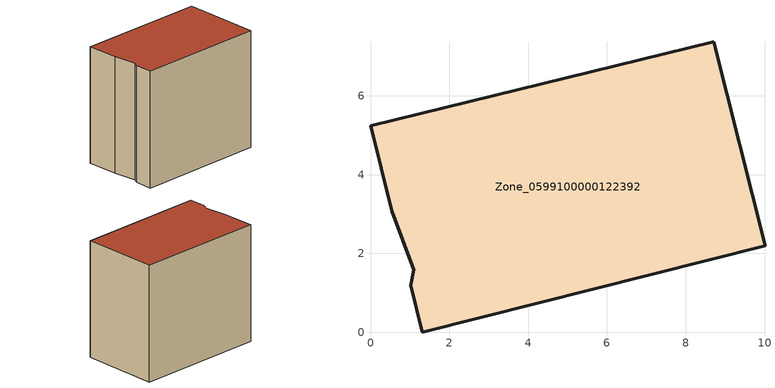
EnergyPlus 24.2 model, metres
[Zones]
Zone_0599100000122392
 floor ground (C_G): 1.02,1.19 1.1,1.59 0.54,3.08 0,5.24 8.71,7.37 10.01,2.2 1.32,0 z0
 wall outside (C_F): 1.32,0 10.01,2.2 8.71,7.37 0,5.24 0.54,3.08 1.1,1.59 1.02,1.19 1.32,0 z0:8.13
 roof outside (C_R): 1.1,1.59 1.02,1.19 1.32,0 10.01,2.2 8.71,7.37 0,5.24 0.54,3.08 z8.13
[BUILDING]
Pand.0599100000122392: North Axis=0; Terrain=City; Loads Convergence Tolerance Value=0.04; Temperature Convergence Tolerance Value=0.4; Solar Distribution=FullExterior; Maximum Number of Warmup Days=25; Minimum Number of Warmup Days=1
[Site:Location]
Rotterdam.The.Hague.AP_ZH_NLD Design_Conditions: Latitude=51.96; Longitude=4.45; Time Zone=1; Elevation=-4.5
[SITE:GROUNDTEMPERATURE:BUILDINGSURFACE]
18, 18, 18, 18, 18, 18, 18, 18, 18, 18, 18, 18
[MATERIAL] Thermal Absorptance=0.9; Solar Absorptance=0.7; Visible Absorptance=0.7
Name | Roughness | Thickness | Conductivity | Density | Specific Heat
G.TI.1975-1991 | MediumSmooth | 0.15 | 0.288461 | 540 | 1210
F.TI.1975-1991 | Rough | 0.3 | 0.230769 | 1920 | 840
R.TI.1975-1991 | MediumRough | 0.2 | 0.153846 | 1500 | 1000
[CONSTRUCTION]
C_G: G.TI.1975-1991
C_F: F.TI.1975-1991
C_R: R.TI.1975-1991
[ZONE]
Zone_0599100000122392: Type=1; Multiplier=1; Ceiling Height=Autocalculate; Volume=Autocalculate; Floor Area=autocalculate; Part of Total Floor Area=Yes
[ZONEINFILTRATION:DESIGNFLOWRATE]
Infil_Zone_0599100000122392: Zone or ZoneList or Space or SpaceList=Zone_0599100000122392; Schedule=AlwaysOn; Design Flow Rate Calculation Method=Flow/Area; Flow Rate per Floor Area=0.003; Constant Term Coefficient=1; Temperature Term Coefficient=0; Velocity Term Coefficient=0; Velocity Squared Term Coefficient=0
[HVACTEMPLATE:ZONE:IDEALLOADSAIRSYSTEM]
Zone_0599100000122392: Maximum Heating Supply Air Temperature=50; Minimum Cooling Supply Air Temperature=13; Maximum Heating Supply Air Humidity Ratio=0.0156; Minimum Cooling Supply Air Humidity Ratio=0.0077; Heating Limit=NoLimit; Cooling Limit=NoLimit; Dehumidification Control Type=ConstantSensibleHeatRatio; Cooling Sensible Heat Ratio=0.7; Dehumidification Setpoint=60; Humidification Control Type=None; Humidification Setpoint=30; Outdoor Air Method=None; Outdoor Air Flow Rate per Person=0.00944; Outdoor Air Flow Rate per Zone Floor Area=0; Outdoor Air Flow Rate per Zone=0; Demand Controlled Ventilation Type=None; Outdoor Air Economizer Type=NoEconomizer; Heat Recovery Type=None; Sensible Heat Recovery Effectiveness=0.7; Latent Heat Recovery Effectiveness=0.65
[ZONECONTROL:THERMOSTAT]
ThermostatControl_Zone_0599100000122392: Zone or ZoneList=Zone_0599100000122392; Control Type Schedule=DualSetpointControlType; Control 1=Thermostat_Zone_0599100000122392; Temperature Difference Between Cutout And Setpoint=0
[THERMOSTATSETPOINT:DUALSETPOINT]
Thermostat_Zone_0599100000122392: Heating Setpoint Temperature Schedule=HeatingSetpoint_Zone_0599100000122392; Cooling Setpoint Temperature Schedule=CoolingSetpoint_Zone_0599100000122392
[SCHEDULE:COMPACT]
HeatingSetpoint_Zone_0599100000122392: Through: 12/31, For: AllDays, Until: 24:00, 21
CoolingSetpoint_Zone_0599100000122392: Through: 12/31, For: AllDays, Until: 24:00, 24
DualSetpointControlType: Through: 12/31, For: AllDays, Until: 24:00, 4
AlwaysOn: Through: 12/31, For: AllDays, Until: 24:00, 1
